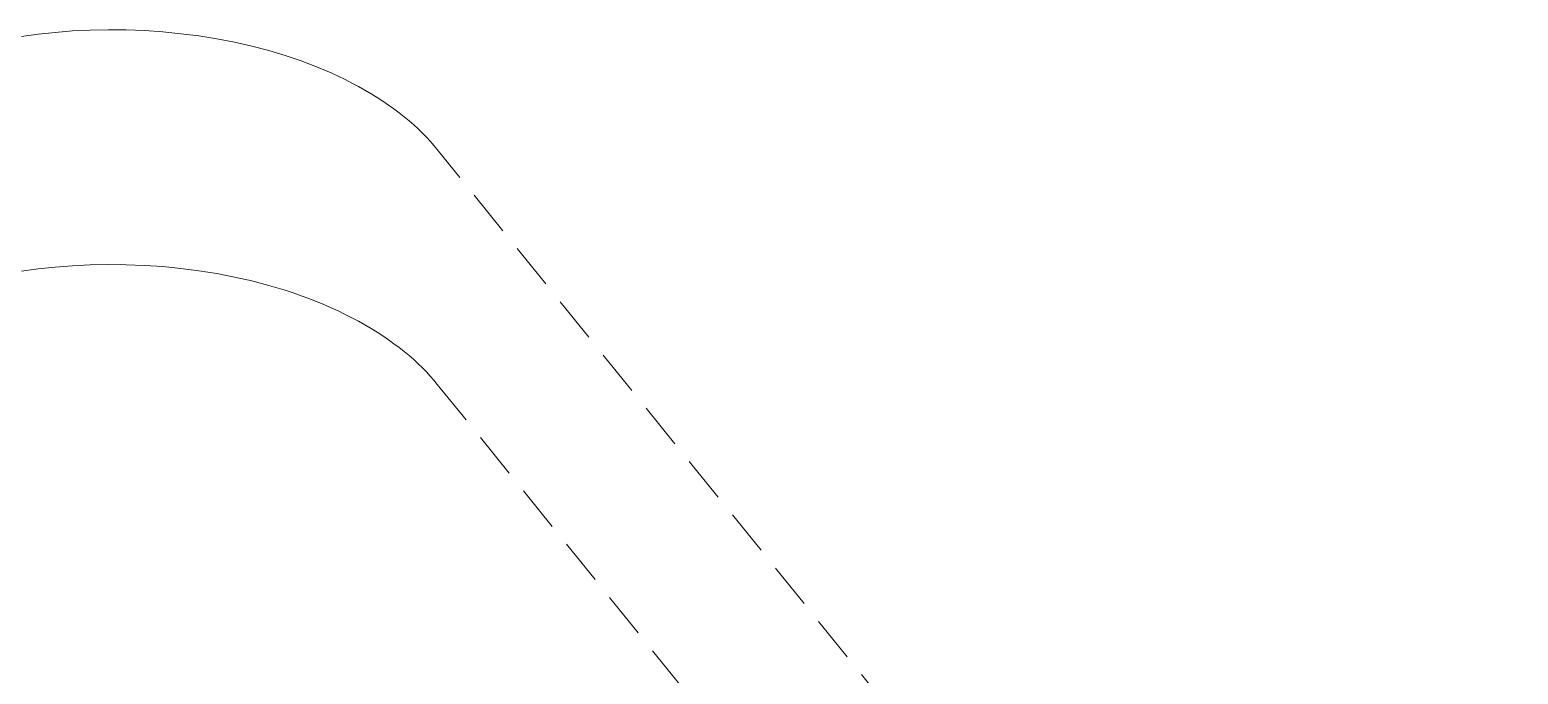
# Model space of a CAD drawing. Header units: millimetres. Extents: x -427 to 4679, y -324 to 2971.
# Drawn here: x 2628.22 to 2669.63, y 1196.8 to 1214.73 of the extents above; entities that cross this region are included whole.
import ezdxf

# ---------------------------------------------------------------- set-up
doc = ezdxf.new("R2010")
doc.units = ezdxf.units.MM
doc.linetypes.add('HIDDEN', pattern=[1.905, 1.27, -0.635])
doc.layers.add('ZANO_R_przerywana', color=7, linetype='HIDDEN', lineweight=0)

msp = doc.modelspace()

# ---------------------------------------------------------------- linework, layer by layer
at = {"layer": 'ZANO_R_przerywana'}
for p, q in [((2627.99, 1214.55), (2628.453, 1214.612)), ((2628.453, 1214.612), (2628.927, 1214.662)), ((2628.927, 1214.662), (2629.411, 1214.7)), ((2629.411, 1214.7), (2629.903, 1214.724)), ((2629.903, 1214.724), (2630.402, 1214.734)), ((2630.402, 1214.734), (2630.905, 1214.729)), ((2630.905, 1214.729), (2631.411, 1214.71)), ((2631.411, 1214.71), (2631.919, 1214.675)), ((2631.919, 1214.675), (2632.425, 1214.625)), ((2632.425, 1214.625), (2632.928, 1214.561)), ((2632.928, 1214.561), (2633.426, 1214.481)), ((2633.426, 1214.481), (2633.917, 1214.386)), ((2633.917, 1214.386), (2634.398, 1214.276)), ((2634.398, 1214.276), (2634.869, 1214.153)), ((2634.869, 1214.153), (2635.327, 1214.016)), ((2635.327, 1214.016), (2635.55, 1213.942)), ((2635.55, 1213.942), (2635.77, 1213.866)), ((2635.77, 1213.866), (2635.985, 1213.786)), ((2635.985, 1213.786), (2636.197, 1213.704)), ((2636.197, 1213.704), (2636.404, 1213.619)), ((2636.404, 1213.619), (2636.606, 1213.531)), ((2636.606, 1213.531), (2636.804, 1213.441)), ((2636.804, 1213.441), (2636.997, 1213.348)), ((2636.997, 1213.348), (2637.185, 1213.252)), ((2637.185, 1213.252), (2637.368, 1213.155)), ((2637.368, 1213.155), (2637.545, 1213.056)), ((2637.545, 1213.056), (2637.718, 1212.954)), ((2637.718, 1212.954), (2637.885, 1212.851)), ((2637.885, 1212.851), (2638.047, 1212.746)), ((2638.047, 1212.746), (2638.203, 1212.639)), ((2638.203, 1212.639), (2638.354, 1212.531)), ((2638.354, 1212.531), (2638.5, 1212.422)), ((2638.5, 1212.422), (2638.639, 1212.312)), ((2638.639, 1212.312), (2638.774, 1212.2)), ((2638.774, 1212.2), (2638.902, 1212.088)), ((2638.902, 1212.088), (2639.026, 1211.975)), ((2639.026, 1211.975), (2639.143, 1211.861)), ((2639.143, 1211.861), (2639.255, 1211.746)), ((2639.255, 1211.746), (2639.362, 1211.631)), ((2639.362, 1211.631), (2639.464, 1211.516)), ((2639.464, 1211.516), (2639.56, 1211.4)), ((2783.822, 1032.785), (2639.56, 1211.4)), ((2627.99, 1208.018), (2628.453, 1208.08)), ((2628.453, 1208.08), (2628.927, 1208.13)), ((2628.927, 1208.13), (2629.411, 1208.168)), ((2629.411, 1208.168), (2629.903, 1208.192)), ((2629.903, 1208.192), (2630.402, 1208.202)), ((2630.402, 1208.202), (2630.905, 1208.197)), ((2630.905, 1208.197), (2631.411, 1208.178)), ((2631.411, 1208.178), (2631.919, 1208.143)), ((2631.919, 1208.143), (2632.425, 1208.093)), ((2632.425, 1208.093), (2632.928, 1208.029)), ((2632.928, 1208.029), (2633.426, 1207.949)), ((2633.426, 1207.949), (2633.917, 1207.854)), ((2633.917, 1207.854), (2634.398, 1207.744)), ((2634.398, 1207.744), (2634.869, 1207.621)), ((2634.869, 1207.621), (2635.327, 1207.484)), ((2635.327, 1207.484), (2635.55, 1207.41)), ((2635.55, 1207.41), (2635.77, 1207.334)), ((2635.77, 1207.334), (2635.985, 1207.254)), ((2635.985, 1207.254), (2636.197, 1207.172)), ((2636.197, 1207.172), (2636.404, 1207.087)), ((2636.404, 1207.087), (2636.606, 1206.999)), ((2636.606, 1206.999), (2636.804, 1206.909)), ((2636.804, 1206.909), (2636.997, 1206.816)), ((2636.997, 1206.816), (2637.185, 1206.721)), ((2637.185, 1206.721), (2637.368, 1206.623)), ((2637.368, 1206.623), (2637.545, 1206.524)), ((2637.545, 1206.524), (2637.718, 1206.422)), ((2637.718, 1206.422), (2637.885, 1206.319)), ((2637.885, 1206.319), (2638.047, 1206.214)), ((2638.047, 1206.214), (2638.203, 1206.107)), ((2638.203, 1206.107), (2638.354, 1205.999)), ((2638.354, 1205.999), (2638.5, 1205.89)), ((2638.5, 1205.89), (2638.639, 1205.78)), ((2638.639, 1205.78), (2638.774, 1205.668)), ((2638.774, 1205.668), (2638.902, 1205.556)), ((2638.902, 1205.556), (2639.026, 1205.443)), ((2639.026, 1205.443), (2639.143, 1205.329)), ((2639.143, 1205.329), (2639.255, 1205.214)), ((2639.255, 1205.214), (2639.362, 1205.099)), ((2639.362, 1205.099), (2639.464, 1204.984)), ((2639.464, 1204.984), (2639.56, 1204.868)), ((2639.56, 1204.868), (2821.285, 979.868))]:
    msp.add_line(p, q, dxfattribs=at)

doc.saveas('drawing.dxf')
